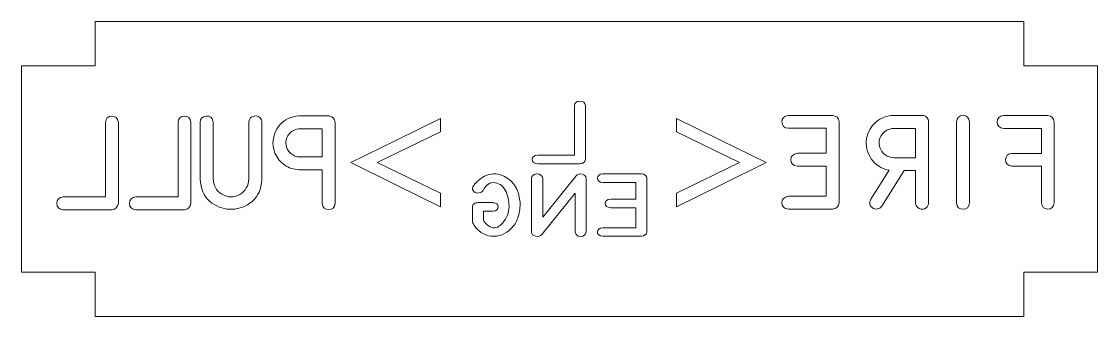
# Model space of a CAD drawing. Header units: millimetres. Extents: x -359 to 31, y -428 to 533.
# Drawn here: x -136.8 to -63.8, y -382 to -362 of the extents above; entities that cross this region are included whole.
import ezdxf

# ---------------------------------------------------------------- set-up
doc = ezdxf.new("R2010")
doc.units = ezdxf.units.MM
doc.header["$MEASUREMENT"] = 0
doc.layers.add('Cut', color=7, linetype='Continuous')
doc.layers.add('Engrave', color=7, linetype='Continuous')

msp = doc.modelspace()

# ---------------------------------------------------------------- linework, layer by layer
at = {"layer": 'Cut', "color": 250, "lineweight": 9}
msp.add_open_spline([(-136.7879, -364.9684), (-136.7879, -364.9684), (-136.7879, -378.9684), (-136.7879, -378.9684), (-136.7879, -378.9684), (-136.7879, -378.9684), (-131.7879, -378.9684), (-131.7879, -378.9684), (-131.7879, -378.9684), (-131.7879, -378.9684), (-131.7879, -381.9684), (-131.7879, -381.9684), (-131.7879, -381.9684), (-131.7879, -381.9684), (-68.7879, -381.9684), (-68.7879, -381.9684), (-68.7879, -381.9684), (-68.7879, -381.9684), (-68.7879, -378.9684), (-68.7879, -378.9684), (-68.7879, -378.9684), (-68.7879, -378.9684), (-63.7879, -378.9684), (-63.7879, -378.9684), (-63.7879, -378.9684), (-63.7879, -378.9684), (-63.7879, -364.9684), (-63.7879, -364.9684), (-63.7879, -364.9684), (-63.7879, -364.9684), (-68.7879, -364.9684), (-68.7879, -364.9684), (-68.7879, -364.9684), (-68.7879, -364.9684), (-68.7879, -361.9684), (-68.7879, -361.9684), (-68.7879, -361.9684), (-68.7879, -361.9684), (-131.7879, -361.9684), (-131.7879, -361.9684), (-131.7879, -361.9684), (-131.7879, -361.9684), (-131.7879, -364.9684), (-131.7879, -364.9684), (-131.7879, -364.9684), (-131.7879, -364.9684), (-136.7879, -364.9684), (-136.7879, -364.9684)], degree=3, knots=[0, 0, 0, 0, 0.0769231, 0.0769231, 0.0769231, 0.0769231, 0.1538462, 0.1538462, 0.1538462, 0.1538462, 0.2307692, 0.2307692, 0.2307692, 0.2307692, 0.3076923, 0.3076923, 0.3076923, 0.3076923, 0.3846154, 0.3846154, 0.3846154, 0.3846154, 0.4615385, 0.4615385, 0.4615385, 0.4615385, 0.5384615, 0.5384615, 0.5384615, 0.5384615, 0.6153846, 0.6153846, 0.6153846, 0.6153846, 0.6923077, 0.6923077, 0.6923077, 0.6923077, 0.7692308, 0.7692308, 0.7692308, 0.7692308, 0.8461538, 0.8461538, 0.8461538, 0.8461538, 1, 1, 1, 1], dxfattribs=at)
at = {"layer": 'Engrave', "color": 240, "lineweight": 9}
for points, knots in [([(-98.9029, -371.6114), (-98.6824, -371.6001), (-98.5546, -371.5049), (-98.5206, -371.3243), (-98.5206, -371.3243), (-98.5206, -371.3243), (-98.5206, -367.6695), (-98.5206, -367.6695), (-98.5206, -367.6695), (-98.5583, -367.4712), (-98.6897, -367.3739), (-98.914, -367.3767), (-98.914, -367.3767), (-99.1382, -367.3802), (-99.2605, -367.4783), (-99.2797, -367.6695), (-99.2797, -367.6695), (-99.2797, -367.6695), (-99.2797, -371.0343), (-99.2797, -371.0343), (-99.2797, -371.0343), (-99.2797, -371.0343), (-101.7647, -371.0329), (-101.7647, -371.0329), (-101.7647, -371.0329), (-102.0201, -371.0547), (-102.1461, -371.1535), (-102.1434, -371.3292), (-102.1434, -371.3292), (-102.1406, -371.5049), (-102.0138, -371.5987), (-101.762, -371.6114), (-101.762, -371.6114), (-101.762, -371.6114), (-98.9029, -371.6114), (-98.9029, -371.6114)], [0, 0, 0, 0, 0.1, 0.1, 0.1, 0.1, 0.2, 0.2, 0.2, 0.2, 0.3, 0.3, 0.3, 0.3, 0.4, 0.4, 0.4, 0.4, 0.5, 0.5, 0.5, 0.5, 0.6, 0.6, 0.6, 0.6, 0.7, 0.7, 0.7, 0.7, 0.8, 0.8, 0.8, 0.8, 1, 1, 1, 1]), ([(-130.6589, -374.7274), (-130.4049, -374.7104), (-130.2578, -374.5676), (-130.2186, -374.2966), (-130.2186, -374.2966), (-130.2186, -374.2966), (-130.2186, -368.8145), (-130.2186, -368.8145), (-130.2186, -368.8145), (-130.262, -368.5171), (-130.4133, -368.371), (-130.6716, -368.3753), (-130.6716, -368.3753), (-130.9298, -368.3805), (-131.0706, -368.5277), (-131.0928, -368.8145), (-131.0928, -368.8145), (-131.0928, -368.8145), (-131.0928, -373.8617), (-131.0928, -373.8617), (-131.0928, -373.8617), (-131.0928, -373.8617), (-133.9545, -373.8595), (-133.9545, -373.8595), (-133.9545, -373.8595), (-134.2487, -373.8923), (-134.3937, -374.0405), (-134.3906, -374.304), (-134.3906, -374.304), (-134.3874, -374.5676), (-134.2413, -374.7083), (-133.9513, -374.7274), (-133.9513, -374.7274), (-133.9513, -374.7274), (-130.6589, -374.7274), (-130.6589, -374.7274)], [0, 0, 0, 0, 0.1, 0.1, 0.1, 0.1, 0.2, 0.2, 0.2, 0.2, 0.3, 0.3, 0.3, 0.3, 0.4, 0.4, 0.4, 0.4, 0.5, 0.5, 0.5, 0.5, 0.6, 0.6, 0.6, 0.6, 0.7, 0.7, 0.7, 0.7, 0.8, 0.8, 0.8, 0.8, 1, 1, 1, 1]), ([(-125.7324, -374.7274), (-125.4784, -374.7104), (-125.3313, -374.5676), (-125.2921, -374.2966), (-125.2921, -374.2966), (-125.2921, -374.2966), (-125.2921, -368.8145), (-125.2921, -368.8145), (-125.2921, -368.8145), (-125.3355, -368.5171), (-125.4868, -368.371), (-125.7451, -368.3753), (-125.7451, -368.3753), (-126.0033, -368.3805), (-126.1441, -368.5277), (-126.1663, -368.8145), (-126.1663, -368.8145), (-126.1663, -368.8145), (-126.1663, -373.8617), (-126.1663, -373.8617), (-126.1663, -373.8617), (-126.1663, -373.8617), (-129.028, -373.8595), (-129.028, -373.8595), (-129.028, -373.8595), (-129.3222, -373.8923), (-129.4672, -374.0405), (-129.4641, -374.304), (-129.4641, -374.304), (-129.4609, -374.5676), (-129.3148, -374.7083), (-129.0248, -374.7274), (-129.0248, -374.7274), (-129.0248, -374.7274), (-125.7324, -374.7274), (-125.7324, -374.7274)], [0, 0, 0, 0, 0.1, 0.1, 0.1, 0.1, 0.2, 0.2, 0.2, 0.2, 0.3, 0.3, 0.3, 0.3, 0.4, 0.4, 0.4, 0.4, 0.5, 0.5, 0.5, 0.5, 0.6, 0.6, 0.6, 0.6, 0.7, 0.7, 0.7, 0.7, 0.8, 0.8, 0.8, 0.8, 1, 1, 1, 1]), ([(-124.6624, -372.6308), (-124.6624, -372.6308), (-124.6624, -372.6933), (-124.6624, -372.6933), (-124.6624, -372.6933), (-124.656, -372.797), (-124.6518, -372.8584), (-124.6507, -372.8795), (-124.6507, -372.8795), (-124.5639, -373.5113), (-124.3036, -373.9781), (-123.8718, -374.2797), (-123.8718, -374.2797), (-123.44, -374.5803), (-122.9786, -374.721), (-122.4896, -374.7009), (-122.4896, -374.7009), (-121.9996, -374.6808), (-121.5509, -374.503), (-121.1455, -374.1665), (-121.1455, -374.1665), (-120.7391, -373.8288), (-120.5179, -373.3378), (-120.483, -372.6933), (-120.483, -372.6933), (-120.483, -372.6933), (-120.483, -372.6308), (-120.483, -372.6308), (-120.483, -372.6308), (-120.483, -372.6308), (-120.483, -368.8081), (-120.483, -368.8081), (-120.483, -368.8081), (-120.483, -368.7467), (-120.4946, -368.6906), (-120.5169, -368.6409), (-120.5169, -368.6409), (-120.6164, -368.4239), (-120.7815, -368.3382), (-121.0122, -368.3837), (-121.0122, -368.3837), (-121.2418, -368.4292), (-121.3572, -368.571), (-121.3572, -368.8081), (-121.3572, -368.8081), (-121.3572, -368.8081), (-121.3572, -372.6308), (-121.3572, -372.6308), (-121.3572, -372.6308), (-121.3879, -373.1071), (-121.5974, -373.4627), (-121.9848, -373.6976), (-121.9848, -373.6976), (-122.3732, -373.9336), (-122.7806, -373.923), (-123.2082, -373.6669), (-123.2082, -373.6669), (-123.4008, -373.5537), (-123.5416, -373.4066), (-123.6315, -373.2267), (-123.6315, -373.2267), (-123.7215, -373.0467), (-123.7744, -372.8478), (-123.7914, -372.6308), (-123.7914, -372.6308), (-123.7914, -372.6308), (-123.7914, -368.8081), (-123.7914, -368.8081), (-123.7914, -368.8081), (-123.7914, -368.7711), (-123.7935, -368.7436), (-123.7977, -368.7245), (-123.7977, -368.7245), (-123.8453, -368.4705), (-124.0009, -368.3551), (-124.2655, -368.3805), (-124.2655, -368.3805), (-124.5301, -368.4049), (-124.6624, -368.5478), (-124.6624, -368.8081), (-124.6624, -368.8081), (-124.6624, -368.8081), (-124.6624, -372.6308), (-124.6624, -372.6308)], [0, 0, 0, 0, 0.0454545, 0.0454545, 0.0454545, 0.0454545, 0.0909091, 0.0909091, 0.0909091, 0.0909091, 0.1363636, 0.1363636, 0.1363636, 0.1363636, 0.1818182, 0.1818182, 0.1818182, 0.1818182, 0.2272727, 0.2272727, 0.2272727, 0.2272727, 0.2727273, 0.2727273, 0.2727273, 0.2727273, 0.3181818, 0.3181818, 0.3181818, 0.3181818, 0.3636364, 0.3636364, 0.3636364, 0.3636364, 0.4090909, 0.4090909, 0.4090909, 0.4090909, 0.4545455, 0.4545455, 0.4545455, 0.4545455, 0.5, 0.5, 0.5, 0.5, 0.5454545, 0.5454545, 0.5454545, 0.5454545, 0.5909091, 0.5909091, 0.5909091, 0.5909091, 0.6363636, 0.6363636, 0.6363636, 0.6363636, 0.6818182, 0.6818182, 0.6818182, 0.6818182, 0.7272727, 0.7272727, 0.7272727, 0.7272727, 0.7727273, 0.7727273, 0.7727273, 0.7727273, 0.8181818, 0.8181818, 0.8181818, 0.8181818, 0.8636364, 0.8636364, 0.8636364, 0.8636364, 0.9090909, 0.9090909, 0.9090909, 0.9090909, 1, 1, 1, 1]), ([(-117.9006, -368.3742), (-117.9006, -368.3742), (-117.9599, -368.3742), (-117.9599, -368.3742), (-117.9599, -368.3742), (-118.2245, -368.3932), (-118.4679, -368.4525), (-118.6912, -368.5541), (-118.6912, -368.5541), (-119.1188, -368.7541), (-119.4215, -369.0843), (-119.5993, -369.5437), (-119.5993, -369.5437), (-119.7771, -370.0019), (-119.7749, -370.4496), (-119.594, -370.8856), (-119.594, -370.8856), (-119.4469, -371.2306), (-119.2299, -371.5016), (-118.942, -371.6963), (-118.942, -371.6963), (-118.6552, -371.8921), (-118.3271, -372.0011), (-117.9599, -372.0233), (-117.9599, -372.0233), (-117.9599, -372.0233), (-117.9006, -372.0265), (-117.9006, -372.0265), (-117.9006, -372.0265), (-117.9006, -372.0265), (-116.3936, -372.0265), (-116.3936, -372.0265), (-116.3936, -372.0265), (-116.3936, -372.0265), (-116.3936, -374.2871), (-116.3936, -374.2871), (-116.3936, -374.2871), (-116.3565, -374.5781), (-116.2094, -374.7242), (-115.9533, -374.7242), (-115.9533, -374.7242), (-115.6972, -374.7242), (-115.5511, -374.5781), (-115.5162, -374.2871), (-115.5162, -374.2871), (-115.5162, -374.2871), (-115.5162, -368.8081), (-115.5162, -368.8081), (-115.5162, -368.8081), (-115.5469, -368.552), (-115.6834, -368.407), (-115.9258, -368.3742), (-115.9258, -368.3742), (-115.9258, -368.3742), (-115.9533, -368.3742), (-115.9533, -368.3742), (-115.9533, -368.3742), (-115.9533, -368.3742), (-117.9006, -368.3742), (-117.9006, -368.3742)], [0, 0, 0, 0, 0.0625, 0.0625, 0.0625, 0.0625, 0.125, 0.125, 0.125, 0.125, 0.1875, 0.1875, 0.1875, 0.1875, 0.25, 0.25, 0.25, 0.25, 0.3125, 0.3125, 0.3125, 0.3125, 0.375, 0.375, 0.375, 0.375, 0.4375, 0.4375, 0.4375, 0.4375, 0.5, 0.5, 0.5, 0.5, 0.5625, 0.5625, 0.5625, 0.5625, 0.625, 0.625, 0.625, 0.625, 0.6875, 0.6875, 0.6875, 0.6875, 0.75, 0.75, 0.75, 0.75, 0.8125, 0.8125, 0.8125, 0.8125, 0.875, 0.875, 0.875, 0.875, 1, 1, 1, 1]), ([(-114.4423, -371.5328), (-114.4423, -371.5328), (-111.4006, -370.0328), (-111.4006, -370.0328), (-111.4006, -370.0328), (-111.4006, -370.0328), (-108.359, -368.5328), (-108.359, -368.5328), (-108.359, -368.5328), (-108.359, -368.5328), (-108.359, -369.4509), (-108.359, -369.4509), (-108.359, -369.4509), (-108.359, -369.4509), (-112.6511, -371.5328), (-112.6511, -371.5328), (-112.6511, -371.5328), (-112.6511, -371.5328), (-108.359, -373.6015), (-108.359, -373.6015), (-108.359, -373.6015), (-108.359, -373.6015), (-108.359, -374.5328), (-108.359, -374.5328), (-108.359, -374.5328), (-108.359, -374.5328), (-111.4006, -373.0328), (-111.4006, -373.0328), (-111.4006, -373.0328), (-111.4006, -373.0328), (-114.4423, -371.5328), (-114.4423, -371.5328)], [0, 0, 0, 0, 0.1111111, 0.1111111, 0.1111111, 0.1111111, 0.2222222, 0.2222222, 0.2222222, 0.2222222, 0.3333333, 0.3333333, 0.3333333, 0.3333333, 0.4444444, 0.4444444, 0.4444444, 0.4444444, 0.5555556, 0.5555556, 0.5555556, 0.5555556, 0.6666667, 0.6666667, 0.6666667, 0.6666667, 0.7777778, 0.7777778, 0.7777778, 0.7777778, 1, 1, 1, 1]), ([(-86.2757, -371.5335), (-86.2757, -371.5335), (-89.3174, -370.0335), (-89.3174, -370.0335), (-89.3174, -370.0335), (-89.3174, -370.0335), (-92.359, -368.5335), (-92.359, -368.5335), (-92.359, -368.5335), (-92.359, -368.5335), (-92.359, -369.4516), (-92.359, -369.4516), (-92.359, -369.4516), (-92.359, -369.4516), (-88.0669, -371.5335), (-88.0669, -371.5335), (-88.0669, -371.5335), (-88.0669, -371.5335), (-92.359, -373.6022), (-92.359, -373.6022), (-92.359, -373.6022), (-92.359, -373.6022), (-92.359, -374.5335), (-92.359, -374.5335), (-92.359, -374.5335), (-92.359, -374.5335), (-89.3174, -373.0335), (-89.3174, -373.0335), (-89.3174, -373.0335), (-89.3174, -373.0335), (-86.2757, -371.5335), (-86.2757, -371.5335)], [0, 0, 0, 0, 0.1111111, 0.1111111, 0.1111111, 0.1111111, 0.2222222, 0.2222222, 0.2222222, 0.2222222, 0.3333333, 0.3333333, 0.3333333, 0.3333333, 0.4444444, 0.4444444, 0.4444444, 0.4444444, 0.5555556, 0.5555556, 0.5555556, 0.5555556, 0.6666667, 0.6666667, 0.6666667, 0.6666667, 0.7777778, 0.7777778, 0.7777778, 0.7777778, 1, 1, 1, 1]), ([(-84.761, -369.2073), (-84.761, -369.2073), (-82.1903, -369.2073), (-82.1903, -369.2073), (-82.1903, -369.2073), (-82.1903, -369.2073), (-82.1903, -370.9038), (-82.1903, -370.9038), (-82.1903, -370.9038), (-82.1903, -370.9038), (-84.1503, -370.9038), (-84.1503, -370.9038), (-84.1503, -370.9038), (-84.4435, -370.9472), (-84.5896, -371.0943), (-84.5885, -371.3451), (-84.5885, -371.3451), (-84.5874, -371.597), (-84.4414, -371.743), (-84.1503, -371.7843), (-84.1503, -371.7843), (-84.1503, -371.7843), (-82.1903, -371.7843), (-82.1903, -371.7843), (-82.1903, -371.7843), (-82.1903, -371.7843), (-82.1903, -373.8216), (-82.1903, -373.8216), (-82.1903, -373.8216), (-82.1903, -373.8216), (-84.761, -373.8216), (-84.761, -373.8216), (-84.761, -373.8216), (-85.052, -373.865), (-85.1981, -374.01), (-85.1981, -374.2587), (-85.1981, -374.2587), (-85.1981, -374.5063), (-85.052, -374.6513), (-84.761, -374.6926), (-84.761, -374.6926), (-84.761, -374.6926), (-81.7596, -374.6926), (-81.7596, -374.6926), (-81.7596, -374.6926), (-81.5013, -374.6598), (-81.3542, -374.5127), (-81.3193, -374.2523), (-81.3193, -374.2523), (-81.3193, -374.2523), (-81.3193, -368.7765), (-81.3193, -368.7765), (-81.3193, -368.7765), (-81.3585, -368.5035), (-81.5056, -368.3595), (-81.7596, -368.3426), (-81.7596, -368.3426), (-81.7596, -368.3426), (-84.761, -368.3426), (-84.761, -368.3426), (-84.761, -368.3426), (-85.052, -368.3648), (-85.1981, -368.5109), (-85.197, -368.7786), (-85.197, -368.7786), (-85.196, -369.0464), (-85.0499, -369.1893), (-84.761, -369.2073)], [0, 0, 0, 0, 0.0555556, 0.0555556, 0.0555556, 0.0555556, 0.1111111, 0.1111111, 0.1111111, 0.1111111, 0.1666667, 0.1666667, 0.1666667, 0.1666667, 0.2222222, 0.2222222, 0.2222222, 0.2222222, 0.2777778, 0.2777778, 0.2777778, 0.2777778, 0.3333333, 0.3333333, 0.3333333, 0.3333333, 0.3888889, 0.3888889, 0.3888889, 0.3888889, 0.4444444, 0.4444444, 0.4444444, 0.4444444, 0.5, 0.5, 0.5, 0.5, 0.5555556, 0.5555556, 0.5555556, 0.5555556, 0.6111111, 0.6111111, 0.6111111, 0.6111111, 0.6666667, 0.6666667, 0.6666667, 0.6666667, 0.7222222, 0.7222222, 0.7222222, 0.7222222, 0.7777778, 0.7777778, 0.7777778, 0.7777778, 0.8333333, 0.8333333, 0.8333333, 0.8333333, 0.8888889, 0.8888889, 0.8888889, 0.8888889, 1, 1, 1, 1]), ([(-79.1656, -374.0195), (-79.2979, -374.2534), (-79.2609, -374.4492), (-79.0545, -374.609), (-79.0545, -374.609), (-78.955, -374.6788), (-78.8407, -374.7032), (-78.7116, -374.6799), (-78.7116, -374.6799), (-78.5825, -374.6577), (-78.4883, -374.5931), (-78.428, -374.4883), (-78.428, -374.4883), (-78.428, -374.4883), (-76.8997, -372.0722), (-76.8997, -372.0722), (-76.8997, -372.0722), (-76.8997, -372.0722), (-76.124, -372.0722), (-76.124, -372.0722), (-76.124, -372.0722), (-76.124, -372.0722), (-76.124, -374.2555), (-76.124, -374.2555), (-76.124, -374.2555), (-76.124, -374.4354), (-76.0425, -374.5645), (-75.8795, -374.645), (-75.8795, -374.645), (-75.7155, -374.7244), (-75.5631, -374.7095), (-75.4202, -374.5995), (-75.4202, -374.5995), (-75.307, -374.5148), (-75.2498, -374.4005), (-75.2498, -374.2555), (-75.2498, -374.2555), (-75.2498, -374.2555), (-75.2498, -368.7765), (-75.2498, -368.7765), (-75.2498, -368.7765), (-75.2498, -368.6569), (-75.2921, -368.5543), (-75.3757, -368.4696), (-75.3757, -368.4696), (-75.4594, -368.3849), (-75.562, -368.3426), (-75.6837, -368.3426), (-75.6837, -368.3426), (-75.6837, -368.3426), (-77.6088, -368.3426), (-77.6088, -368.3426), (-77.6088, -368.3426), (-78.0724, -368.3426), (-78.4745, -368.4897), (-78.8153, -368.7839), (-78.8153, -368.7839), (-79.1561, -369.0792), (-79.3688, -369.4528), (-79.4514, -369.9058), (-79.4514, -369.9058), (-79.5382, -370.3915), (-79.4355, -370.8456), (-79.1424, -371.2678), (-79.1424, -371.2678), (-78.8503, -371.6912), (-78.4618, -371.9473), (-77.9782, -372.0383), (-77.9782, -372.0383), (-77.9782, -372.0383), (-77.9189, -372.0478), (-77.9189, -372.0478), (-77.9189, -372.0478), (-77.9189, -372.0478), (-79.1656, -374.0195), (-79.1656, -374.0195)], [0, 0, 0, 0, 0.05, 0.05, 0.05, 0.05, 0.1, 0.1, 0.1, 0.1, 0.15, 0.15, 0.15, 0.15, 0.2, 0.2, 0.2, 0.2, 0.25, 0.25, 0.25, 0.25, 0.3, 0.3, 0.3, 0.3, 0.35, 0.35, 0.35, 0.35, 0.4, 0.4, 0.4, 0.4, 0.45, 0.45, 0.45, 0.45, 0.5, 0.5, 0.5, 0.5, 0.55, 0.55, 0.55, 0.55, 0.6, 0.6, 0.6, 0.6, 0.65, 0.65, 0.65, 0.65, 0.7, 0.7, 0.7, 0.7, 0.75, 0.75, 0.75, 0.75, 0.8, 0.8, 0.8, 0.8, 0.85, 0.85, 0.85, 0.85, 0.9, 0.9, 0.9, 0.9, 1, 1, 1, 1]), ([(-73.3532, -374.265), (-73.3077, -374.5561), (-73.1606, -374.7011), (-72.9119, -374.7), (-72.9119, -374.7), (-72.6621, -374.699), (-72.5161, -374.554), (-72.4727, -374.265), (-72.4727, -374.265), (-72.4727, -374.265), (-72.4727, -368.7829), (-72.4727, -368.7829), (-72.4727, -368.7829), (-72.5161, -368.4918), (-72.6621, -368.3447), (-72.9119, -368.3437), (-72.9119, -368.3437), (-73.1606, -368.3426), (-73.3077, -368.4897), (-73.3532, -368.7829), (-73.3532, -368.7829), (-73.3532, -368.7829), (-73.3532, -374.265), (-73.3532, -374.265)], [0, 0, 0, 0, 0.1428571, 0.1428571, 0.1428571, 0.1428571, 0.2857143, 0.2857143, 0.2857143, 0.2857143, 0.4285714, 0.4285714, 0.4285714, 0.4285714, 0.5714286, 0.5714286, 0.5714286, 0.5714286, 0.7142857, 0.7142857, 0.7142857, 0.7142857, 1, 1, 1, 1]), ([(-66.7164, -374.2523), (-66.7164, -374.2523), (-66.7164, -368.7829), (-66.7164, -368.7829), (-66.7164, -368.7829), (-66.7534, -368.5098), (-66.9006, -368.3627), (-67.1567, -368.3426), (-67.1567, -368.3426), (-67.1567, -368.3426), (-70.1581, -368.3426), (-70.1581, -368.3426), (-70.1581, -368.3426), (-70.4449, -368.3648), (-70.5888, -368.5119), (-70.5888, -368.7818), (-70.5888, -368.7818), (-70.5888, -369.0506), (-70.4428, -369.1956), (-70.1518, -369.2136), (-70.1518, -369.2136), (-70.1518, -369.2136), (-67.5874, -369.2136), (-67.5874, -369.2136), (-67.5874, -369.2136), (-67.5874, -369.2136), (-67.5874, -370.9101), (-67.5874, -370.9101), (-67.5874, -370.9101), (-67.5874, -370.9101), (-69.5877, -370.9101), (-69.5877, -370.9101), (-69.5877, -370.9101), (-69.8724, -370.9302), (-70.0173, -371.0699), (-70.0216, -371.3282), (-70.0216, -371.3282), (-70.0258, -371.5864), (-69.8808, -371.7377), (-69.5877, -371.7811), (-69.5877, -371.7811), (-69.5877, -371.7811), (-67.5874, -371.7811), (-67.5874, -371.7811), (-67.5874, -371.7811), (-67.5874, -371.7811), (-67.5874, -374.2523), (-67.5874, -374.2523), (-67.5874, -374.2523), (-67.5673, -374.537), (-67.4265, -374.682), (-67.1673, -374.6862), (-67.1673, -374.6862), (-66.908, -374.6905), (-66.7577, -374.5455), (-66.7164, -374.2523)], [0, 0, 0, 0, 0.0666667, 0.0666667, 0.0666667, 0.0666667, 0.1333333, 0.1333333, 0.1333333, 0.1333333, 0.2, 0.2, 0.2, 0.2, 0.2666667, 0.2666667, 0.2666667, 0.2666667, 0.3333333, 0.3333333, 0.3333333, 0.3333333, 0.4, 0.4, 0.4, 0.4, 0.4666667, 0.4666667, 0.4666667, 0.4666667, 0.5333333, 0.5333333, 0.5333333, 0.5333333, 0.6, 0.6, 0.6, 0.6, 0.6666667, 0.6666667, 0.6666667, 0.6666667, 0.7333333, 0.7333333, 0.7333333, 0.7333333, 0.8, 0.8, 0.8, 0.8, 0.8666667, 0.8666667, 0.8666667, 0.8666667, 1, 1, 1, 1]), ([(-117.9006, -369.2484), (-117.9006, -369.2484), (-116.3936, -369.2484), (-116.3936, -369.2484), (-116.3936, -369.2484), (-116.3936, -369.2484), (-116.3936, -371.1491), (-116.3936, -371.1491), (-116.3936, -371.1491), (-116.3936, -371.1491), (-117.9006, -371.1491), (-117.9006, -371.1491), (-117.9006, -371.1491), (-118.1366, -371.1491), (-118.3441, -371.0708), (-118.525, -370.9131), (-118.525, -370.9131), (-118.706, -370.7565), (-118.8119, -370.5597), (-118.8436, -370.3247), (-118.8436, -370.3247), (-118.8806, -370.039), (-118.8034, -369.7881), (-118.6139, -369.5722), (-118.6139, -369.5722), (-118.4234, -369.3563), (-118.1853, -369.2484), (-117.9006, -369.2484)], [0, 0, 0, 0, 0.125, 0.125, 0.125, 0.125, 0.25, 0.25, 0.25, 0.25, 0.375, 0.375, 0.375, 0.375, 0.5, 0.5, 0.5, 0.5, 0.625, 0.625, 0.625, 0.625, 0.75, 0.75, 0.75, 0.75, 1, 1, 1, 1]), ([(-77.6088, -371.2012), (-77.8205, -371.2012), (-78.0152, -371.1377), (-78.1941, -371.0085), (-78.1941, -371.0085), (-78.3729, -370.8805), (-78.4925, -370.7133), (-78.555, -370.5069), (-78.555, -370.5069), (-78.6523, -370.1883), (-78.6079, -369.9005), (-78.4216, -369.6433), (-78.4216, -369.6433), (-78.2354, -369.3861), (-77.9792, -369.2443), (-77.6533, -369.2168), (-77.6533, -369.2168), (-77.6533, -369.2168), (-76.124, -369.2168), (-76.124, -369.2168), (-76.124, -369.2168), (-76.124, -369.2168), (-76.124, -371.2012), (-76.124, -371.2012), (-76.124, -371.2012), (-76.124, -371.2012), (-77.6088, -371.2012), (-77.6088, -371.2012)], [0, 0, 0, 0, 0.125, 0.125, 0.125, 0.125, 0.25, 0.25, 0.25, 0.25, 0.375, 0.375, 0.375, 0.375, 0.5, 0.5, 0.5, 0.5, 0.625, 0.625, 0.625, 0.625, 0.75, 0.75, 0.75, 0.75, 1, 1, 1, 1]), ([(-104.802, -374.828), (-104.802, -374.828), (-104.7781, -374.8259), (-104.7781, -374.8259), (-104.7781, -374.8259), (-104.5585, -374.8054), (-104.4491, -374.7095), (-104.4491, -374.5387), (-104.4491, -374.5387), (-104.4491, -374.368), (-104.5585, -374.272), (-104.7781, -374.2516), (-104.7781, -374.2516), (-104.7781, -374.2516), (-104.802, -374.2473), (-104.802, -374.2473), (-104.802, -374.2473), (-104.802, -374.2473), (-104.8259, -374.2473), (-104.8259, -374.2473), (-104.8259, -374.2473), (-104.8259, -374.2473), (-105.8194, -374.2473), (-105.8194, -374.2473), (-105.8194, -374.2473), (-105.9241, -374.2473), (-106.0132, -374.2755), (-106.0877, -374.3327), (-106.0877, -374.3327), (-106.1621, -374.3898), (-106.1989, -374.459), (-106.1989, -374.5387), (-106.1989, -374.5387), (-106.1989, -374.5387), (-106.1989, -375.5865), (-106.1989, -375.5865), (-106.1989, -375.5865), (-106.1989, -375.5865), (-106.1667, -375.6401), (-106.1667, -375.6401), (-106.1667, -375.6401), (-106.1667, -375.6401), (-106.1484, -375.6732), (-106.1484, -375.6732), (-106.1484, -375.6732), (-106.1484, -375.6732), (-106.129, -375.7043), (-106.129, -375.7043), (-106.129, -375.7043), (-106.129, -375.7043), (-106.1079, -375.7353), (-106.1079, -375.7353), (-106.1079, -375.7353), (-106.1079, -375.7353), (-106.0859, -375.7664), (-106.0859, -375.7664), (-106.0859, -375.7664), (-106.0859, -375.7664), (-106.0675, -375.7974), (-106.0675, -375.7974), (-106.0675, -375.7974), (-106.0675, -375.7974), (-106.0454, -375.8285), (-106.0454, -375.8285), (-106.0454, -375.8285), (-106.0454, -375.8285), (-106.0215, -375.8595), (-106.0215, -375.8595), (-106.0215, -375.8595), (-105.6732, -376.3139), (-105.2404, -376.5361), (-104.7239, -376.5262), (-104.7239, -376.5262), (-104.2064, -376.5157), (-103.7727, -376.2913), (-103.4207, -375.8531), (-103.4207, -375.8531), (-103.2535, -375.645), (-103.1303, -375.3847), (-103.0494, -375.0707), (-103.0494, -375.0707), (-102.9685, -374.7574), (-102.9438, -374.4371), (-102.9768, -374.1097), (-102.9768, -374.1097), (-103.009, -373.7824), (-103.1083, -373.4712), (-103.2737, -373.1756), (-103.2737, -373.1756), (-103.44, -372.88), (-103.6882, -372.645), (-104.0181, -372.4714), (-104.0181, -372.4714), (-104.4316, -372.2563), (-104.8332, -372.2316), (-105.2248, -372.396), (-105.2248, -372.396), (-105.6162, -372.5611), (-105.9085, -372.7918), (-106.1024, -373.0895), (-106.1024, -373.0895), (-106.1024, -373.0895), (-106.1235, -373.1227), (-106.1235, -373.1227), (-106.1235, -373.1227), (-106.1235, -373.1227), (-106.14, -373.1516), (-106.14, -373.1516), (-106.14, -373.1516), (-106.14, -373.1516), (-106.1611, -373.1826), (-106.1611, -373.1826), (-106.1611, -373.1826), (-106.2228, -373.3132), (-106.1989, -373.4204), (-106.0913, -373.503), (-106.0913, -373.503), (-105.9875, -373.5813), (-105.8745, -373.6109), (-105.7523, -373.5912), (-105.7523, -373.5912), (-105.63, -373.5707), (-105.5363, -373.5157), (-105.4692, -373.4246), (-105.4692, -373.4246), (-105.2597, -373.0246), (-104.9895, -372.8503), (-104.6578, -372.9018), (-104.6578, -372.9018), (-104.3269, -372.9526), (-104.0788, -373.1608), (-103.9134, -373.5255), (-103.9134, -373.5255), (-103.7516, -373.8783), (-103.6882, -374.2579), (-103.7222, -374.6636), (-103.7222, -374.6636), (-103.7561, -375.0693), (-103.9289, -375.4235), (-104.2395, -375.7247), (-104.2395, -375.7247), (-104.4527, -375.9357), (-104.6696, -376.0034), (-104.8912, -375.9279), (-104.8912, -375.9279), (-105.1117, -375.8517), (-105.2853, -375.7106), (-105.4131, -375.5039), (-105.4131, -375.5039), (-105.4131, -375.5039), (-105.4425, -375.4587), (-105.4425, -375.4587), (-105.4425, -375.4587), (-105.4425, -375.4587), (-105.4425, -374.828), (-105.4425, -374.828), (-105.4425, -374.828), (-105.4425, -374.828), (-104.802, -374.828), (-104.802, -374.828)], [0, 0, 0, 0, 0.0243902, 0.0243902, 0.0243902, 0.0243902, 0.0487805, 0.0487805, 0.0487805, 0.0487805, 0.0731707, 0.0731707, 0.0731707, 0.0731707, 0.097561, 0.097561, 0.097561, 0.097561, 0.1219512, 0.1219512, 0.1219512, 0.1219512, 0.1463415, 0.1463415, 0.1463415, 0.1463415, 0.1707317, 0.1707317, 0.1707317, 0.1707317, 0.195122, 0.195122, 0.195122, 0.195122, 0.2195122, 0.2195122, 0.2195122, 0.2195122, 0.2439024, 0.2439024, 0.2439024, 0.2439024, 0.2682927, 0.2682927, 0.2682927, 0.2682927, 0.2926829, 0.2926829, 0.2926829, 0.2926829, 0.3170732, 0.3170732, 0.3170732, 0.3170732, 0.3414634, 0.3414634, 0.3414634, 0.3414634, 0.3658537, 0.3658537, 0.3658537, 0.3658537, 0.3902439, 0.3902439, 0.3902439, 0.3902439, 0.4146341, 0.4146341, 0.4146341, 0.4146341, 0.4390244, 0.4390244, 0.4390244, 0.4390244, 0.4634146, 0.4634146, 0.4634146, 0.4634146, 0.4878049, 0.4878049, 0.4878049, 0.4878049, 0.5121951, 0.5121951, 0.5121951, 0.5121951, 0.5365854, 0.5365854, 0.5365854, 0.5365854, 0.5609756, 0.5609756, 0.5609756, 0.5609756, 0.5853659, 0.5853659, 0.5853659, 0.5853659, 0.6097561, 0.6097561, 0.6097561, 0.6097561, 0.6341463, 0.6341463, 0.6341463, 0.6341463, 0.6585366, 0.6585366, 0.6585366, 0.6585366, 0.6829268, 0.6829268, 0.6829268, 0.6829268, 0.7073171, 0.7073171, 0.7073171, 0.7073171, 0.7317073, 0.7317073, 0.7317073, 0.7317073, 0.7560976, 0.7560976, 0.7560976, 0.7560976, 0.7804878, 0.7804878, 0.7804878, 0.7804878, 0.804878, 0.804878, 0.804878, 0.804878, 0.8292683, 0.8292683, 0.8292683, 0.8292683, 0.8536585, 0.8536585, 0.8536585, 0.8536585, 0.8780488, 0.8780488, 0.8780488, 0.8780488, 0.902439, 0.902439, 0.902439, 0.902439, 0.9268293, 0.9268293, 0.9268293, 0.9268293, 0.9512195, 0.9512195, 0.9512195, 0.9512195, 1, 1, 1, 1]), ([(-102.1875, -376.2483), (-102.1875, -376.3929), (-102.0965, -376.4846), (-101.9145, -376.5241), (-101.9145, -376.5241), (-101.7316, -376.5629), (-101.5911, -376.522), (-101.4899, -376.4007), (-101.4899, -376.4007), (-101.4899, -376.4007), (-99.2283, -373.6166), (-99.2283, -373.6166), (-99.2283, -373.6166), (-99.2283, -373.6166), (-99.2283, -376.2483), (-99.2283, -376.2483), (-99.2283, -376.2483), (-99.1887, -376.4409), (-99.062, -376.5375), (-98.8478, -376.5375), (-98.8478, -376.5375), (-98.6328, -376.5375), (-98.5068, -376.4409), (-98.4692, -376.2483), (-98.4692, -376.2483), (-98.4692, -376.2483), (-98.4692, -372.5977), (-98.4692, -372.5977), (-98.4692, -372.5977), (-98.4959, -372.4545), (-98.5913, -372.36), (-98.7559, -372.3141), (-98.7559, -372.3141), (-98.9204, -372.269), (-99.0574, -372.312), (-99.1667, -372.4425), (-99.1667, -372.4425), (-99.1667, -372.4425), (-101.4284, -375.2309), (-101.4284, -375.2309), (-101.4284, -375.2309), (-101.4284, -375.2309), (-101.4284, -372.5977), (-101.4284, -372.5977), (-101.4284, -372.5977), (-101.4624, -372.4009), (-101.5929, -372.3028), (-101.8198, -372.3049), (-101.8198, -372.3049), (-102.0468, -372.3071), (-102.169, -372.4044), (-102.1875, -372.5977), (-102.1875, -372.5977), (-102.1875, -372.5977), (-102.1875, -376.2483), (-102.1875, -376.2483)], [0, 0, 0, 0, 0.0666667, 0.0666667, 0.0666667, 0.0666667, 0.1333333, 0.1333333, 0.1333333, 0.1333333, 0.2, 0.2, 0.2, 0.2, 0.2666667, 0.2666667, 0.2666667, 0.2666667, 0.3333333, 0.3333333, 0.3333333, 0.3333333, 0.4, 0.4, 0.4, 0.4, 0.4666667, 0.4666667, 0.4666667, 0.4666667, 0.5333333, 0.5333333, 0.5333333, 0.5333333, 0.6, 0.6, 0.6, 0.6, 0.6666667, 0.6666667, 0.6666667, 0.6666667, 0.7333333, 0.7333333, 0.7333333, 0.7333333, 0.8, 0.8, 0.8, 0.8, 0.8666667, 0.8666667, 0.8666667, 0.8666667, 1, 1, 1, 1]), ([(-97.3414, -372.8764), (-97.3414, -372.8764), (-95.1093, -372.8764), (-95.1093, -372.8764), (-95.1093, -372.8764), (-95.1093, -372.8764), (-95.1093, -374.0074), (-95.1093, -374.0074), (-95.1093, -374.0074), (-95.1093, -374.0074), (-96.8112, -374.0074), (-96.8112, -374.0074), (-96.8112, -374.0074), (-97.0658, -374.0364), (-97.1926, -374.1344), (-97.1916, -374.3016), (-97.1916, -374.3016), (-97.1907, -374.4696), (-97.064, -374.5669), (-96.8112, -374.5944), (-96.8112, -374.5944), (-96.8112, -374.5944), (-95.1093, -374.5944), (-95.1093, -374.5944), (-95.1093, -374.5944), (-95.1093, -374.5944), (-95.1093, -375.9526), (-95.1093, -375.9526), (-95.1093, -375.9526), (-95.1093, -375.9526), (-97.3414, -375.9526), (-97.3414, -375.9526), (-97.3414, -375.9526), (-97.5943, -375.9816), (-97.721, -376.0782), (-97.721, -376.244), (-97.721, -376.244), (-97.721, -376.4091), (-97.5943, -376.5058), (-97.3414, -376.5333), (-97.3414, -376.5333), (-97.3414, -376.5333), (-94.7352, -376.5333), (-94.7352, -376.5333), (-94.7352, -376.5333), (-94.511, -376.5114), (-94.3833, -376.4134), (-94.3529, -376.2398), (-94.3529, -376.2398), (-94.3529, -376.2398), (-94.3529, -372.5893), (-94.3529, -372.5893), (-94.3529, -372.5893), (-94.3869, -372.4072), (-94.5147, -372.3113), (-94.7352, -372.3), (-94.7352, -372.3), (-94.7352, -372.3), (-97.3414, -372.3), (-97.3414, -372.3), (-97.3414, -372.3), (-97.5943, -372.3148), (-97.721, -372.4122), (-97.7201, -372.5907), (-97.7201, -372.5907), (-97.7192, -372.7692), (-97.5924, -372.8644), (-97.3414, -372.8764)], [0, 0, 0, 0, 0.0555556, 0.0555556, 0.0555556, 0.0555556, 0.1111111, 0.1111111, 0.1111111, 0.1111111, 0.1666667, 0.1666667, 0.1666667, 0.1666667, 0.2222222, 0.2222222, 0.2222222, 0.2222222, 0.2777778, 0.2777778, 0.2777778, 0.2777778, 0.3333333, 0.3333333, 0.3333333, 0.3333333, 0.3888889, 0.3888889, 0.3888889, 0.3888889, 0.4444444, 0.4444444, 0.4444444, 0.4444444, 0.5, 0.5, 0.5, 0.5, 0.5555556, 0.5555556, 0.5555556, 0.5555556, 0.6111111, 0.6111111, 0.6111111, 0.6111111, 0.6666667, 0.6666667, 0.6666667, 0.6666667, 0.7222222, 0.7222222, 0.7222222, 0.7222222, 0.7777778, 0.7777778, 0.7777778, 0.7777778, 0.8333333, 0.8333333, 0.8333333, 0.8333333, 0.8888889, 0.8888889, 0.8888889, 0.8888889, 1, 1, 1, 1])]:
    msp.add_open_spline(points, degree=3, knots=knots, dxfattribs=at)

doc.saveas('drawing.dxf')
